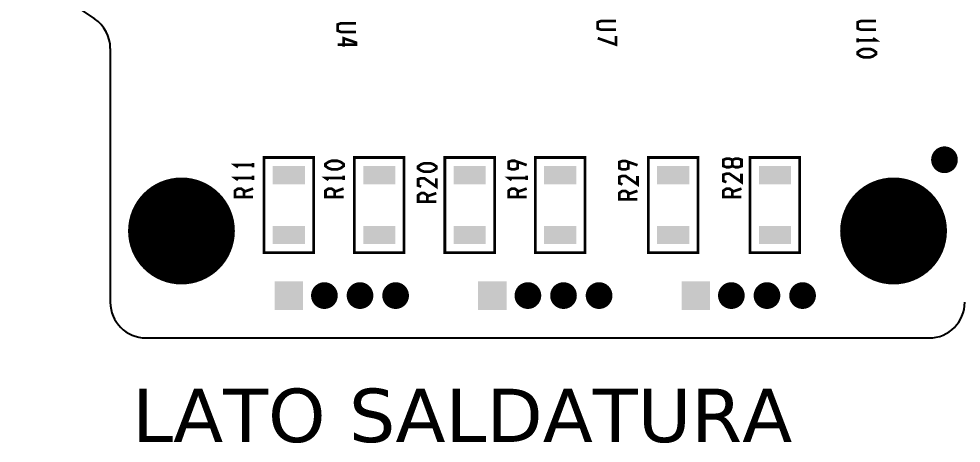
# Model space of a CAD drawing. Extents: x -72 to 72, y -78 to 50.
# Drawn here: x -29.1 to 23.8, y -77.9 to -54.1 of the extents above; entities that cross this region are included whole.
import ezdxf

# ---------------------------------------------------------------- set-up
doc = ezdxf.new("R2010")
doc.units = 0
doc.header["$MEASUREMENT"] = 0
doc.layers.get('0').update_dxf_attribs({"linetype": 'CONTINUOUS'})
for name, color, linetype in [('22-303-0_DRD', 7, 'CONTINUOUS'), ('22-303-0_SMB', 254, 'CONTINUOUS'), ('22-303-0_SSB', 1, 'CONTINUOUS')]:
    doc.layers.add(name, color=color, linetype=linetype)
doc.styles.get("Standard").update_dxf_attribs({"font": 'verdana.ttf', "height": 3})

# ---------------------------------------------------------------- blocks, each defined once
blk = doc.blocks.new('RECTANGLE_3')
blk.add_solid([(0.9017, 0.508), (0.9017, -0.508), (-0.9017, 0.508), (-0.9017, -0.508)])
blk = doc.blocks.new('ROUND_19')
at = {"const_width": 0.7493}
blk.add_lwpolyline([(-0.37465, 0, 1), (0.37465, 0, 1)], format="xyb", close=True, dxfattribs=at)
blk = doc.blocks.new('SQUARE_20')
blk.add_solid([(0.8001, 0.8001), (0.8001, -0.8001), (-0.8001, 0.8001), (-0.8001, -0.8001)])
blk = doc.blocks.new('ROUND_28')
at = {"const_width": 2.99974}
blk.add_lwpolyline([(-1.49987, 0, 1), (1.49987, 0, 1)], format="xyb", close=True, dxfattribs=at)

msp = doc.modelspace()

# ---------------------------------------------------------------- linework, layer by layer
at = {"layer": '22-303-0_DRD'}
for p, q in [((-45.281, -40.383), (-24.882, -54.142)), ((-24, -55.801), (-24, -70.043)), ((-21.999, -72.042), (21.999, -72.042))]:
    msp.add_line(p, q, dxfattribs=at)
for centre, radius, start, end in [((-25.999, -55.801), 2, 360, 56.0274), ((-21.999, -70.043), 1.999, 180, 270), ((21.999, -70.043), 2.002, 270, 0)]:
    msp.add_arc(centre, radius, start, end, dxfattribs=at)
at = {"layer": '22-303-0_SSB', "const_width": 0.152}
for points in [[(-10.203, -54.871), (-11.052, -54.871), (-11.219, -54.81), (-11.219, -54.455), (-11.052, -54.396), (-10.203, -54.396)], [(4.402, -54.744), (3.553, -54.744), (3.386, -54.683), (3.386, -54.328), (3.553, -54.269), (4.402, -54.269)], [(19.007, -54.744), (18.158, -54.744), (17.991, -54.683), (17.991, -54.328), (18.158, -54.269), (19.007, -54.269)], [(3.386, -55.227), (4.402, -55.583), (4.402, -55.108)], [(-10.881, -55.71), (-10.881, -55.235), (-10.203, -55.471), (-10.203, -55.59), (-11.219, -55.59)], [(17.991, -55.463), (17.991, -55.227)], [(17.991, -55.344), (19.007, -55.344), (18.837, -55.227)], [(17.991, -56.004), (18.158, -55.887), (18.329, -55.826), (18.666, -55.826), (18.837, -55.887), (19.007, -56.004), (19.007, -56.124), (18.837, -56.243), (18.666, -56.301), (18.329, -56.301), (18.158, -56.243), (17.991, -56.124), (17.991, -56.004)], [(-12.573, -67.254), (-15.367, -67.254), (-15.367, -61.92), (-12.573, -61.92), (-12.573, -67.254)], [(-7.493, -67.254), (-10.287, -67.254), (-10.287, -61.92), (-7.493, -61.92), (-7.493, -67.254)], [(-2.413, -67.254), (-5.207, -67.254), (-5.207, -61.92), (-2.413, -61.92), (-2.413, -67.254)], [(2.667, -67.254), (-0.127, -67.254), (-0.127, -61.92), (2.667, -61.92), (2.667, -67.254)], [(9.017, -67.254), (6.223, -67.254), (6.223, -61.92), (9.017, -61.92), (9.017, -67.254)], [(10.95, -62.047), (10.78, -61.988), (10.612, -61.988), (10.442, -62.047), (10.442, -62.402), (10.612, -62.463), (10.78, -62.463), (10.95, -62.402), (10.95, -62.047), (11.12, -61.988), (11.288, -61.988), (11.458, -62.047), (11.458, -62.402), (11.288, -62.463), (11.12, -62.463), (10.95, -62.402)], [(14.732, -67.254), (11.938, -67.254), (11.938, -61.92), (14.732, -61.92), (14.732, -67.254)], [(-15.974, -62.344), (-16.99, -62.344), (-16.82, -62.463)], [(-15.974, -62.225), (-15.974, -62.463)], [(-10.894, -62.402), (-11.062, -62.522), (-11.232, -62.58), (-11.57, -62.58), (-11.74, -62.522), (-11.91, -62.402), (-11.91, -62.286), (-11.74, -62.166), (-11.57, -62.108), (-11.232, -62.108), (-11.062, -62.166), (-10.894, -62.286), (-10.894, -62.402)], [(-5.687, -62.54), (-5.855, -62.656), (-6.025, -62.717), (-6.363, -62.717), (-6.533, -62.656), (-6.703, -62.54), (-6.703, -62.42), (-6.533, -62.301), (-6.363, -62.242), (-6.025, -62.242), (-5.855, -62.301), (-5.687, -62.42), (-5.687, -62.54)], [(-1.115, -62.166), (-1.115, -62.522), (-1.283, -62.58), (-1.453, -62.58), (-1.623, -62.522), (-1.623, -62.166), (-1.453, -62.108), (-1.283, -62.108), (-0.607, -62.344)], [(5.108, -62.174), (5.108, -62.529), (4.938, -62.59), (4.77, -62.59), (4.6, -62.529), (4.6, -62.174), (4.77, -62.115), (4.938, -62.115), (5.616, -62.352)], [(-15.974, -63.063), (-16.99, -63.063), (-16.82, -63.182)], [(-15.974, -62.946), (-15.974, -63.182)], [(-10.894, -63.063), (-11.91, -63.063), (-11.74, -63.182)], [(-10.894, -62.946), (-10.894, -63.182)], [(-0.607, -63.063), (-1.623, -63.063), (-1.453, -63.182)], [(-0.607, -62.946), (-0.607, -63.182)], [(5.616, -62.954), (5.616, -63.429), (4.938, -62.954), (4.77, -62.954), (4.6, -63.012), (4.6, -63.368), (4.77, -63.429)], [(11.458, -62.827), (11.458, -63.302), (10.78, -62.827), (10.612, -62.827), (10.442, -62.885), (10.442, -63.241), (10.612, -63.302)], [(-5.687, -63.081), (-5.687, -63.556), (-6.363, -63.081), (-6.533, -63.081), (-6.703, -63.139), (-6.703, -63.495), (-6.533, -63.556)], [(-16.482, -64.14), (-16.482, -63.784), (-16.65, -63.665), (-16.82, -63.665), (-16.99, -63.784), (-16.99, -64.14), (-15.974, -64.14)], [(-16.482, -63.843), (-15.974, -63.665)], [(-11.402, -64.14), (-11.402, -63.784), (-11.57, -63.665), (-11.74, -63.665), (-11.91, -63.784), (-11.91, -64.14), (-10.894, -64.14)], [(-11.402, -63.843), (-10.894, -63.665)], [(-6.195, -64.394), (-6.195, -64.038), (-6.363, -63.919), (-6.533, -63.919), (-6.703, -64.038), (-6.703, -64.394), (-5.687, -64.394)], [(-6.195, -64.097), (-5.687, -63.919)], [(-1.115, -64.14), (-1.115, -63.784), (-1.283, -63.665), (-1.453, -63.665), (-1.623, -63.784), (-1.623, -64.14), (-0.607, -64.14)], [(-1.115, -63.843), (-0.607, -63.665)], [(5.108, -64.267), (5.108, -63.911), (4.938, -63.792), (4.77, -63.792), (4.6, -63.911), (4.6, -64.267), (5.616, -64.267)], [(5.108, -63.97), (5.616, -63.792)], [(10.95, -64.14), (10.95, -63.784), (10.78, -63.665), (10.612, -63.665), (10.442, -63.784), (10.442, -64.14), (11.458, -64.14)], [(10.95, -63.843), (11.458, -63.665)]]:
    msp.add_lwpolyline(points, dxfattribs=at)

# ---------------------------------------------------------------- block references
at = {"layer": '22-303-0_SMB', "xscale": -1, "rotation": 180}
for name, p in [('ROUND_19', (22.86, -62.047)), ('RECTANGLE_3', (-13.97, -62.91)), ('RECTANGLE_3', (-8.89, -62.91)), ('RECTANGLE_3', (-3.81, -62.91)), ('RECTANGLE_3', (1.27, -62.91)), ('RECTANGLE_3', (7.62, -62.91)), ('RECTANGLE_3', (13.335, -62.91)), ('ROUND_28', (-20, -66.042)), ('ROUND_28', (20, -66.042)), ('RECTANGLE_3', (-13.97, -66.263)), ('RECTANGLE_3', (-8.89, -66.263)), ('RECTANGLE_3', (-3.81, -66.263)), ('RECTANGLE_3', (1.27, -66.263)), ('RECTANGLE_3', (7.62, -66.263)), ('RECTANGLE_3', (13.335, -66.263)), ('SQUARE_20', (-13.97, -69.667)), ('ROUND_19', (-11.971, -69.667)), ('ROUND_19', (-9.97, -69.667)), ('ROUND_19', (-7.971, -69.667)), ('SQUARE_20', (-2.54, -69.667)), ('ROUND_19', (-0.541, -69.667)), ('ROUND_19', (1.46, -69.667)), ('ROUND_19', (3.459, -69.667)), ('SQUARE_20', (8.89, -69.667)), ('ROUND_19', (10.889, -69.667)), ('ROUND_19', (12.89, -69.667)), ('ROUND_19', (14.889, -69.667))]:
    msp.add_blockref(name, p, dxfattribs=at)

# ---------------------------------------------------------------- texts
at = {"layer": '22-303-0_DRD', "linetype": 'Continuous'}
msp.add_text('LATO SALDATURA', height=3, dxfattribs=at).set_placement((-22.762, -77.887))

doc.saveas('drawing.dxf')
